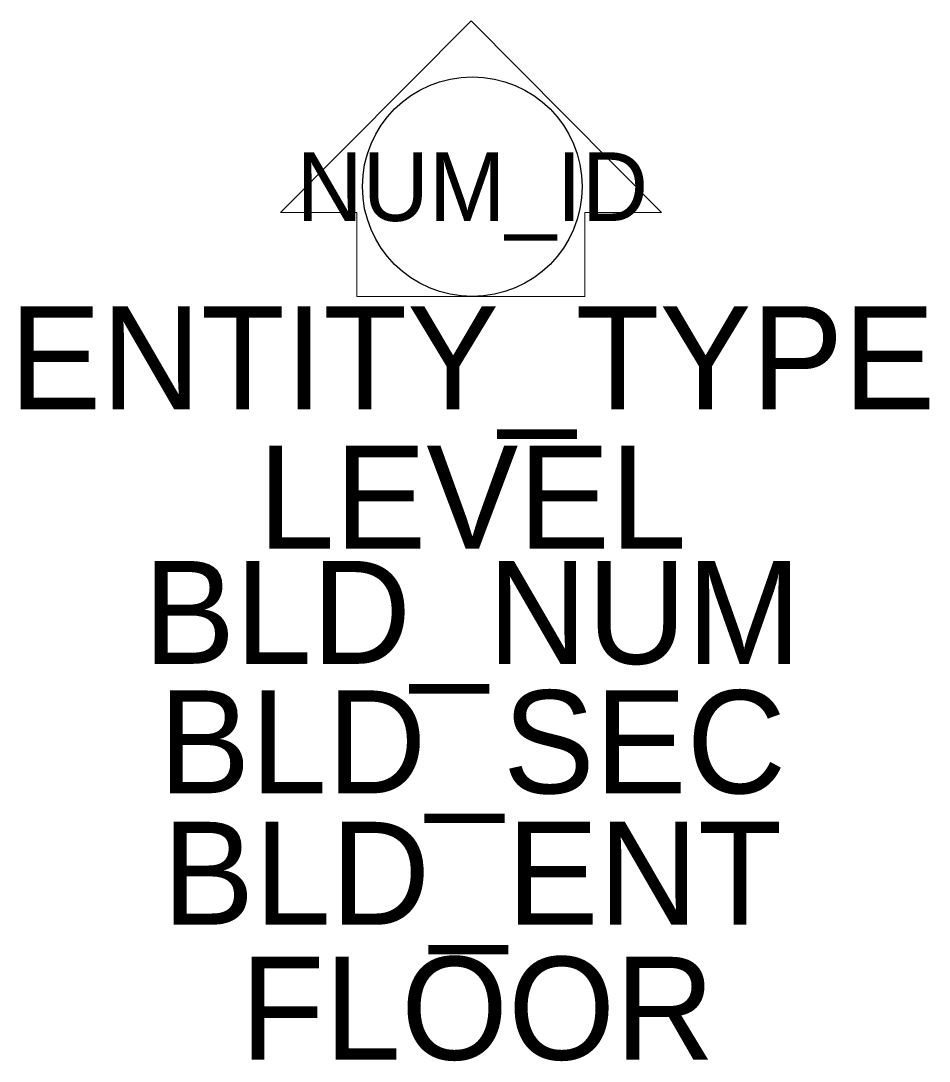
# Model space of a CAD drawing. Extents: x -1.32 to 1.33, y -2.55 to 0.48.
import ezdxf
from ezdxf.enums import TextEntityAlignment as Align

# ---------------------------------------------------------------- set-up
doc = ezdxf.new("R2010")
doc.units = 0
doc.header["$MEASUREMENT"] = 0
doc.styles.add('BM_heb', font='hebtxt.shx')

msp = doc.modelspace()

# ---------------------------------------------------------------- linework, layer by layer
at = {"color": 252, "lineweight": 0}
msp.add_lwpolyline([(-0.0038, 0.4833), (-0.5587, -0.0755), (-0.337, -0.0755), (-0.337, -0.3202), (0.3275, -0.3202), (0.3275, -0.0755), (0.5511, -0.0755), (-0.0038, 0.4833)], close=True, dxfattribs=at)
at = {"color": 252}
msp.add_circle((0, 0), 0.3202, dxfattribs=at)

# ---------------------------------------------------------------- texts
at = {"color": 252, "style": 'BM_heb', "flags": 1}
msp.add_attdef('NUM_ID', text='', height=0.2, dxfattribs=at).set_placement((0, 0), align=Align.MIDDLE_CENTER)
at = {"style": 'BM_heb'}
for tag, text, flags, p in [('ENTITY_TYPE', '5', 3, (0, -0.4986)), ('LEVEL', '', 1, (0, -0.9052)), ('BLD_NUM', 'NULL', 1, (0, -1.2406)), ('BLD_SEC', 'NULL', 1, (0, -1.6178)), ('BLD_ENT', 'א', 1, (0, -2.0007)), ('FLOOR', '100', 1, (0.015, -2.3942))]:
    msp.add_attdef(tag, text=text, height=0.3, dxfattribs=dict(at, flags=flags)).set_placement(p, align=Align.MIDDLE_CENTER)

doc.saveas('drawing.dxf')
